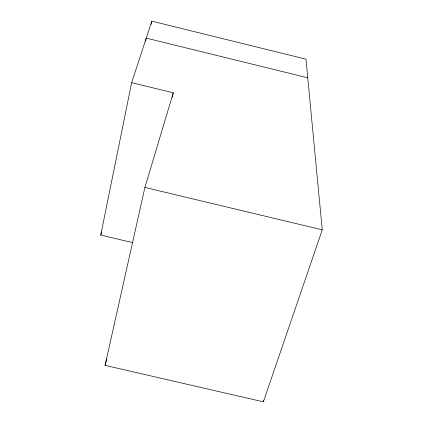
<?xml version="1.0" encoding="UTF-8"?>
<svg xmlns="http://www.w3.org/2000/svg" width="423" height="423" viewBox="0 0 423 423"><rect width="100%" height="100%" fill="white"/><g stroke="black" fill="none" stroke-linecap="round" stroke-linejoin="round"><path stroke-width="0.63" d="M132.415 242.564L100.748 235.082L131.648 82.659L173.266 92.801L144.915 187.442L105.057 365.356L263.36 401.85L263.386 400.533M145.591 41.348L146.258 38.118L307.754 77.816M151.154 24.37L151.825 21.15L305.977 59.172L322.252 229.832L263.36 401.85M172.24 97.306L173.266 92.801M105.057 365.356L106.823 359.005M100.748 235.082L101.663 231.92M131.648 82.659L151.825 21.15M144.915 187.442L322.252 229.832"/></g></svg>
